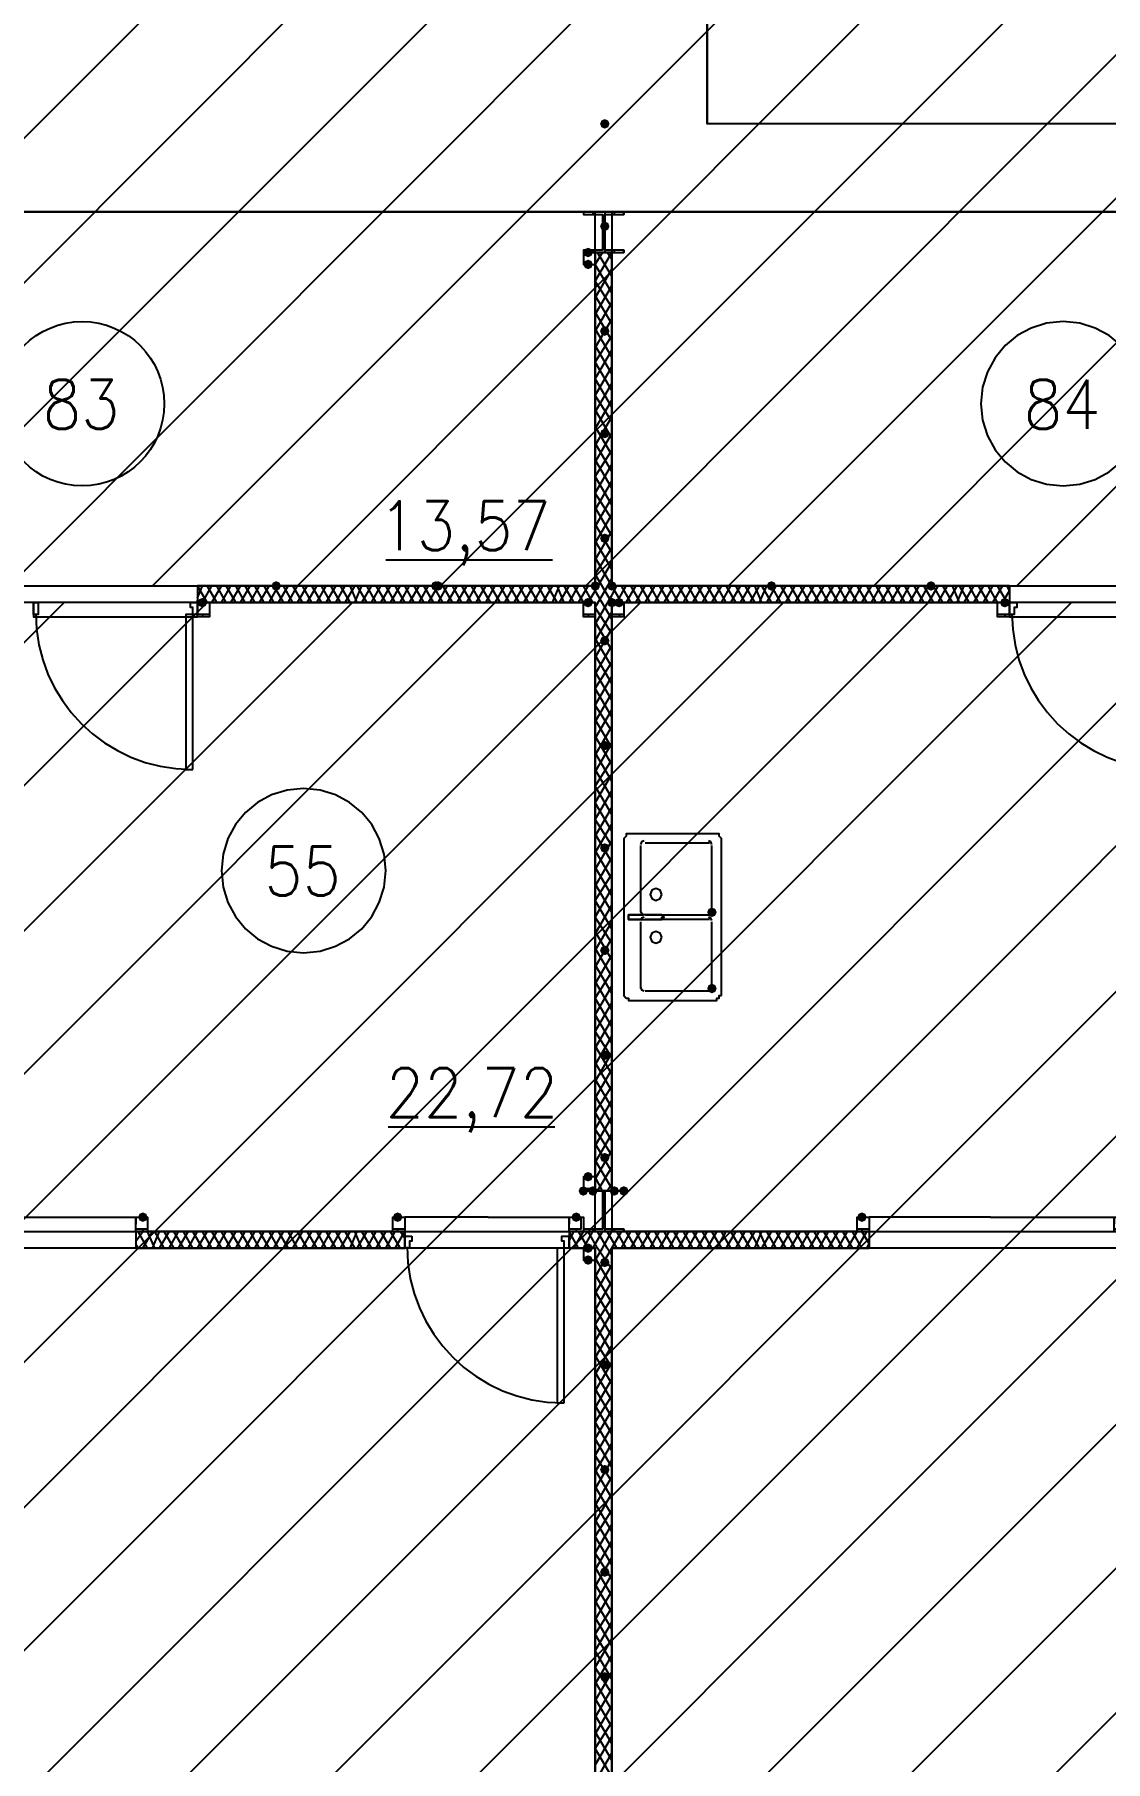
# Model space of a CAD drawing. Header units: millimetres. Extents: x 0 to 420, y 0 to 297.
# Drawn here: x 211.86 to 230.9, y 143.79 to 174.48 of the extents above; entities that cross this region are included whole.
import ezdxf

# ---------------------------------------------------------------- set-up
doc = ezdxf.new("R2010")
doc.units = ezdxf.units.MM
doc.layers.get('0').update_dxf_attribs({"linetype": 'CONTINUOUS'})
doc.styles.get("Standard").update_dxf_attribs({"font": 'STANDARD'})

msp = doc.modelspace()

# ---------------------------------------------------------------- hatches: boundary and pattern name
at = {"true_color": 0x000007}
for points in [[(222.080667, 172.889333), (222.055796, 172.829537), (221.996, 172.804667), (221.936204, 172.829537), (221.911333, 172.889333), (221.936204, 172.949129), (221.996, 172.974), (222.055796, 172.949129)], [(222.080667, 171.069), (222.055796, 171.009204), (221.996, 170.984333), (221.936204, 171.009204), (221.911333, 171.069), (221.936204, 171.128796), (221.996, 171.153667), (222.055796, 171.128796)], [(221.784333, 170.603333), (221.759462, 170.543537), (221.699667, 170.518667), (221.639871, 170.543537), (221.615, 170.603333), (221.639871, 170.663129), (221.699667, 170.688), (221.759462, 170.663129)], [(221.784333, 170.391667), (221.759462, 170.331871), (221.699667, 170.307), (221.639871, 170.331871), (221.615, 170.391667), (221.639871, 170.451462), (221.699667, 170.476333), (221.759462, 170.451463)], [(222.080667, 169.206333), (222.055796, 169.146537), (221.996, 169.121667), (221.936204, 169.146537), (221.911333, 169.206333), (221.936204, 169.266129), (221.996, 169.291), (222.055796, 169.266129)], [(222.080667, 167.386), (222.055796, 167.326204), (221.996, 167.301333), (221.936204, 167.326204), (221.911333, 167.386), (221.936204, 167.445796), (221.996, 167.470667), (222.055796, 167.445796)], [(222.080667, 165.523333), (222.055796, 165.463537), (221.996, 165.438667), (221.936204, 165.463537), (221.911333, 165.523333), (221.936204, 165.583129), (221.996, 165.608), (222.055796, 165.583129)], [(214.926333, 164.380333), (214.901462, 164.320537), (214.841667, 164.295667), (214.781871, 164.320537), (214.757, 164.380333), (214.781871, 164.440129), (214.841667, 164.465), (214.901462, 164.440129)], [(221.784333, 164.380333), (221.759462, 164.320537), (221.699667, 164.295667), (221.639871, 164.320537), (221.615, 164.380333), (221.639871, 164.440129), (221.699667, 164.465), (221.759462, 164.440129)], [(222.207667, 164.380333), (222.182796, 164.320537), (222.123, 164.295667), (222.063204, 164.320537), (222.038333, 164.380333), (222.063204, 164.440129), (222.123, 164.465), (222.182796, 164.440129)], [(222.334667, 164.380333), (222.309796, 164.320537), (222.25, 164.295667), (222.190204, 164.320537), (222.165333, 164.380333), (222.190204, 164.440129), (222.25, 164.465), (222.309796, 164.440129)], [(229.192667, 164.380333), (229.167796, 164.320537), (229.108, 164.295667), (229.048204, 164.320537), (229.023333, 164.380333), (229.048204, 164.440129), (229.108, 164.465), (229.167796, 164.440129)], [(222.080667, 163.703), (222.055796, 163.643204), (221.996, 163.618333), (221.936204, 163.643204), (221.911333, 163.703), (221.936204, 163.762796), (221.996, 163.787667), (222.055796, 163.762796)], [(222.080667, 161.840333), (222.055796, 161.780537), (221.996, 161.755667), (221.936204, 161.780537), (221.911333, 161.840333), (221.936204, 161.900129), (221.996, 161.925), (222.055796, 161.900129)], [(222.080667, 160.02), (222.055796, 159.960204), (221.996, 159.935333), (221.936204, 159.960204), (221.911333, 160.02), (221.936204, 160.079796), (221.996, 160.104667), (222.055796, 160.079796)], [(223.985667, 158.877), (223.960796, 158.817204), (223.901, 158.792333), (223.841204, 158.817204), (223.816333, 158.877), (223.841204, 158.936796), (223.901, 158.961667), (223.960796, 158.936796)], [(222.080667, 158.199667), (222.055796, 158.139871), (221.996, 158.115), (221.936204, 158.139871), (221.911333, 158.199667), (221.936204, 158.259462), (221.996, 158.284333), (222.055796, 158.259463)], [(223.985667, 157.522333), (223.960796, 157.462538), (223.901, 157.437667), (223.841204, 157.462538), (223.816333, 157.522333), (223.841204, 157.582129), (223.901, 157.607), (223.960796, 157.582129)], [(222.080667, 156.337), (222.055796, 156.277204), (221.996, 156.252333), (221.936204, 156.277204), (221.911333, 156.337), (221.936204, 156.396796), (221.996, 156.421667), (222.055796, 156.396796)], [(222.080667, 154.516667), (222.055796, 154.456871), (221.996, 154.432), (221.936204, 154.456871), (221.911333, 154.516667), (221.936204, 154.576462), (221.996, 154.601333), (222.055796, 154.576463)], [(221.784333, 154.178), (221.759462, 154.118204), (221.699667, 154.093333), (221.639871, 154.118204), (221.615, 154.178), (221.639871, 154.237796), (221.699667, 154.262667), (221.759462, 154.237796)], [(221.699667, 153.924), (221.674796, 153.864204), (221.615, 153.839333), (221.555204, 153.864204), (221.530333, 153.924), (221.555204, 153.983796), (221.615, 154.008667), (221.674796, 153.983796)], [(221.869, 153.924), (221.844129, 153.864204), (221.784333, 153.839333), (221.724538, 153.864204), (221.699667, 153.924), (221.724537, 153.983796), (221.784333, 154.008667), (221.844129, 153.983796)], [(222.25, 153.924), (222.225129, 153.864204), (222.165333, 153.839333), (222.105538, 153.864204), (222.080667, 153.924), (222.105537, 153.983796), (222.165333, 154.008667), (222.225129, 153.983796)], [(222.419333, 153.924), (222.394463, 153.864204), (222.334667, 153.839333), (222.274871, 153.864204), (222.25, 153.924), (222.274871, 153.983796), (222.334667, 154.008667), (222.394462, 153.983796)], [(213.868, 153.458333), (213.843129, 153.398537), (213.783333, 153.373667), (213.723537, 153.398537), (213.698667, 153.458333), (213.723537, 153.518129), (213.783333, 153.543), (213.843129, 153.518129)], [(218.397667, 153.458333), (218.372796, 153.398537), (218.313, 153.373667), (218.253204, 153.398537), (218.228333, 153.458333), (218.253204, 153.518129), (218.313, 153.543), (218.372796, 153.518129)], [(221.572667, 153.458333), (221.547796, 153.398537), (221.488, 153.373667), (221.428204, 153.398537), (221.403333, 153.458333), (221.428204, 153.518129), (221.488, 153.543), (221.547796, 153.518129)], [(226.652667, 153.458333), (226.627796, 153.398537), (226.568, 153.373667), (226.508204, 153.398537), (226.483333, 153.458333), (226.508204, 153.518129), (226.568, 153.543), (226.627796, 153.518129)], [(221.784333, 152.908), (221.759462, 152.848204), (221.699667, 152.823333), (221.639871, 152.848204), (221.615, 152.908), (221.639871, 152.967796), (221.699667, 152.992667), (221.759462, 152.967796)], [(221.784333, 152.696333), (221.759462, 152.636537), (221.699667, 152.611667), (221.639871, 152.636537), (221.615, 152.696333), (221.639871, 152.756129), (221.699667, 152.781), (221.759462, 152.756129)], [(222.080667, 152.654), (222.055796, 152.594204), (221.996, 152.569333), (221.936204, 152.594204), (221.911333, 152.654), (221.936204, 152.713796), (221.996, 152.738667), (222.055796, 152.713796)], [(222.080667, 150.833667), (222.055796, 150.773871), (221.996, 150.749), (221.936204, 150.773871), (221.911333, 150.833667), (221.936204, 150.893462), (221.996, 150.918333), (222.055796, 150.893463)], [(222.080667, 148.971), (222.055796, 148.911204), (221.996, 148.886333), (221.936204, 148.911204), (221.911333, 148.971), (221.936204, 149.030796), (221.996, 149.055667), (222.055796, 149.030796)], [(222.080667, 147.150667), (222.055796, 147.090871), (221.996, 147.066), (221.936204, 147.090871), (221.911333, 147.150667), (221.936204, 147.210462), (221.996, 147.235333), (222.055796, 147.210463)], [(222.080667, 145.288), (222.055796, 145.228204), (221.996, 145.203333), (221.936204, 145.228204), (221.911333, 145.288), (221.936204, 145.347796), (221.996, 145.372667), (222.055796, 145.347796)]]:
    msp.add_hatch(color=0, dxfattribs=at).paths.add_polyline_path(points, flags=0)
h = msp.add_hatch(color=0, dxfattribs=at)
h.paths.add_polyline_path([(214.757, 164.676667), (221.826667, 164.676667)], flags=0)
h.paths.add_polyline_path([(221.826667, 164.676667), (214.757, 164.676667)], flags=0)
at = {"true_color": 0x0000fe}
for points in [[(216.238667, 164.676667), (216.213796, 164.616871), (216.154, 164.592), (216.094204, 164.616871), (216.069333, 164.676667), (216.094204, 164.736462), (216.154, 164.761333), (216.213796, 164.736463)], [(219.075, 164.676667), (219.050129, 164.616871), (218.990333, 164.592), (218.930538, 164.616871), (218.905667, 164.676667), (218.930537, 164.736462), (218.990333, 164.761333), (219.050129, 164.736463)], [(219.117333, 164.676667), (219.092462, 164.616871), (219.032667, 164.592), (218.972871, 164.616871), (218.948, 164.676667), (218.972871, 164.736462), (219.032667, 164.761333), (219.092462, 164.736463)], [(221.911333, 164.676667), (221.886462, 164.616871), (221.826667, 164.592), (221.766871, 164.616871), (221.742, 164.676667), (221.766871, 164.736462), (221.826667, 164.761333), (221.886462, 164.736463)], [(221.911333, 164.676667), (221.886462, 164.616871), (221.826667, 164.592), (221.766871, 164.616871), (221.742, 164.676667), (221.766871, 164.736462), (221.826667, 164.761333), (221.886462, 164.736463)], [(222.207667, 164.676667), (222.182796, 164.616871), (222.123, 164.592), (222.063204, 164.616871), (222.038333, 164.676667), (222.063204, 164.736462), (222.123, 164.761333), (222.182796, 164.736463)], [(225.044, 164.676667), (225.019129, 164.616871), (224.959333, 164.592), (224.899538, 164.616871), (224.874667, 164.676667), (224.899537, 164.736462), (224.959333, 164.761333), (225.019129, 164.736463)], [(225.044, 164.676667), (225.019129, 164.616871), (224.959333, 164.592), (224.899538, 164.616871), (224.874667, 164.676667), (224.899537, 164.736462), (224.959333, 164.761333), (225.019129, 164.736463)], [(227.880333, 164.676667), (227.855462, 164.616871), (227.795667, 164.592), (227.735871, 164.616871), (227.711, 164.676667), (227.735871, 164.736462), (227.795667, 164.761333), (227.855462, 164.736463)]]:
    msp.add_hatch(color=0, dxfattribs=at).paths.add_polyline_path(points, flags=0)
at = {"true_color": 0x000007}
h = msp.add_hatch(color=0, dxfattribs=at)
h.paths.add_polyline_path([(222.123, 164.676667), (229.192667, 164.676667)], flags=0)
h.paths.add_polyline_path([(229.192667, 164.676667), (222.123, 164.676667)], flags=0)

# ---------------------------------------------------------------- linework, layer by layer
at = {"color": 0, "true_color": 0x000020}
for points in [[(216.535001, 164.676666), (256.074334, 204.258333)], [(219.075001, 164.676666), (256.074334, 201.675999)], [(221.657334, 164.676666), (256.074334, 199.135999)], [(224.197334, 164.676666), (256.074334, 196.553666)], [(226.779667, 164.676666), (256.074334, 194.013666)], [(229.319667, 164.676666), (256.074334, 191.431333)], [(203.708001, 164.676666), (227.880334, 188.848999)], [(206.290334, 164.676666), (230.420334, 188.848999)], [(208.830334, 164.676666), (233.002667, 188.848999)], [(211.412668, 164.676666), (235.542667, 188.848999)], [(213.952667, 164.676666), (238.125001, 188.848999)]]:
    msp.add_lwpolyline(points, dxfattribs=at)
at = {"color": 0, "true_color": 0x000008}
msp.add_lwpolyline([(239.733667, 171.323), (239.733667, 182.202667), (118.279333, 182.202667), (118.279333, 171.323)], close=True, dxfattribs=at)
at = {"color": 0, "true_color": 0x000007}
for points in [[(223.816333, 180.297667), (223.816333, 172.889333)], [(221.615, 171.323), (221.615, 171.280667)], [(221.784333, 171.323), (221.784333, 171.280667)], [(221.996, 171.323), (221.996, 170.603333)], [(222.165333, 171.323), (222.165333, 171.280667)], [(222.334667, 171.323), (222.334667, 171.280667)], [(221.615, 170.645667), (221.615, 170.603333)], [(221.784333, 170.645667), (221.784333, 170.603333)], [(222.165333, 170.645667), (222.165333, 170.603333)], [(222.334667, 170.645667), (222.334667, 170.603333)], [(221.826667, 170.391667), (221.953667, 170.603333)], [(221.826667, 170.095333), (222.123, 170.603333)], [(221.826667, 170.603333), (221.826667, 164.676667)], [(222.123, 164.676667), (222.123, 170.603333), (221.826667, 170.603333)], [(222.123, 169.883667), (221.826667, 170.391667)], [(222.123, 170.18), (221.869, 170.603333)], [(222.123, 170.476333), (222.038333, 170.603333)], [(221.826667, 169.799), (222.123, 170.307)], [(222.123, 169.629667), (221.826667, 170.095333)], [(221.826667, 169.502667), (222.123, 170.010667)], [(222.123, 169.333333), (221.826667, 169.841333)], [(221.826667, 169.206333), (222.123, 169.714333)], [(222.123, 169.037), (221.826667, 169.545)], [(221.826667, 168.91), (222.123, 169.418)], [(222.123, 168.740667), (221.826667, 169.248667)], [(221.826667, 168.656), (222.123, 169.121667)], [(231.605667, 167.915167), (231.575995, 168.20951), (231.490894, 168.483662), (231.356238, 168.731749), (231.177899, 168.947899), (230.961749, 169.126238), (230.713662, 169.260894), (230.43951, 169.345995), (230.145167, 169.375667), (229.850823, 169.345995), (229.576671, 169.260894), (229.328584, 169.126238), (229.112434, 168.947899), (228.934095, 168.731749), (228.799439, 168.483662), (228.714339, 168.20951), (228.684667, 167.915167)], [(222.123, 168.444333), (221.826667, 168.952333)], [(221.826667, 168.359667), (222.123, 168.867667)], [(222.123, 168.148), (221.826667, 168.656)], [(221.826667, 168.063333), (222.123, 168.571333)], [(222.123, 167.851667), (221.826667, 168.359667)], [(221.826667, 167.767), (222.123, 168.275)], [(222.123, 167.597667), (221.826667, 168.063333)], [(221.826667, 167.470667), (222.123, 167.978667)], [(228.684667, 167.915167), (228.714339, 167.620823), (228.799439, 167.346671), (228.934095, 167.098584), (229.112434, 166.882434), (229.328584, 166.704095), (229.576671, 166.569439), (229.850823, 166.484339), (230.145167, 166.454667), (230.43951, 166.484339), (230.713662, 166.569439), (230.961749, 166.704095), (231.177899, 166.882434), (231.356238, 167.098584), (231.490894, 167.346671), (231.575995, 167.620823), (231.605667, 167.915167)], [(222.123, 167.301333), (221.826667, 167.809333)], [(221.826667, 167.174333), (222.123, 167.682333)], [(222.123, 167.005), (221.826667, 167.513)], [(221.826667, 166.878), (222.123, 167.386)], [(222.123, 166.708667), (221.826667, 167.216667)], [(221.826667, 166.624), (222.123, 167.089667)], [(222.123, 166.412333), (221.826667, 166.920333)], [(221.826667, 166.327667), (222.123, 166.835667)], [(222.123, 166.116), (221.826667, 166.624)], [(221.826667, 166.031333), (222.123, 166.539333)], [(222.123, 165.862), (221.826667, 166.327667)], [(221.826667, 165.735), (222.123, 166.243)], [(222.123, 165.565667), (221.826667, 166.073667)], [(221.826667, 165.438667), (222.123, 165.946667)], [(222.123, 165.269333), (221.826667, 165.777333)], [(221.826667, 165.142333), (222.123, 165.650333)], [(222.123, 164.973), (221.826667, 165.481)], [(218.101333, 165.142333), (221.064667, 165.142333)], [(221.826667, 164.888333), (222.123, 165.354)], [(222.123, 164.676667), (221.826667, 165.184667)], [(221.826667, 164.592), (222.123, 165.1)], [(222.123, 164.380333), (221.826667, 164.888333)], [(214.757, 164.465), (214.841667, 164.676667)], [(214.926333, 164.380333), (214.757, 164.676667)], [(214.757, 164.676667), (221.826667, 164.676667), (214.757, 164.676667), (221.826667, 164.676667)], [(214.757, 164.676667), (214.757, 164.380333)], [(214.757, 164.676667), (214.757, 164.380333)], [(221.826667, 164.676667), (214.757, 164.676667)], [(214.841667, 164.380333), (215.011, 164.676667)], [(215.095667, 164.380333), (214.926333, 164.676667)], [(215.011, 164.380333), (215.180333, 164.676667)], [(215.265, 164.380333), (215.095667, 164.676667)], [(215.180333, 164.380333), (215.349667, 164.676667)], [(215.434333, 164.380333), (215.265, 164.676667)], [(215.349667, 164.380333), (215.519, 164.676667)], [(215.603667, 164.380333), (215.434333, 164.676667)], [(215.519, 164.380333), (215.688333, 164.676667)], [(215.773, 164.380333), (215.603667, 164.676667)], [(215.688333, 164.380333), (215.857667, 164.676667)], [(215.942333, 164.380333), (215.773, 164.676667)], [(215.857667, 164.380333), (216.027, 164.676667)], [(216.111667, 164.380333), (215.942333, 164.676667)], [(216.027, 164.380333), (216.196333, 164.676667)], [(216.281, 164.380333), (216.111667, 164.676667)], [(216.196333, 164.380333), (216.365667, 164.676667)], [(216.450333, 164.380333), (216.281, 164.676667)], [(216.365667, 164.380333), (216.535, 164.676667)], [(216.619667, 164.380333), (216.450333, 164.676667)], [(216.535, 164.380333), (216.704333, 164.676667)], [(216.789, 164.380333), (216.619667, 164.676667)], [(216.704333, 164.380333), (216.873667, 164.676667)], [(216.958333, 164.380333), (216.789, 164.676667)], [(216.873667, 164.380333), (217.043, 164.676667)], [(217.127667, 164.380333), (216.958333, 164.676667)], [(217.043, 164.380333), (217.212333, 164.676667)], [(217.297, 164.380333), (217.127667, 164.676667)], [(217.212333, 164.380333), (217.381667, 164.676667)], [(217.466333, 164.380333), (217.297, 164.676667)], [(217.381667, 164.380333), (217.551, 164.676667)], [(217.593333, 164.380333), (217.466333, 164.676667)], [(217.551, 164.380333), (217.678, 164.676667)], [(217.762667, 164.380333), (217.593333, 164.676667)], [(217.678, 164.380333), (217.847333, 164.676667)], [(217.932, 164.380333), (217.762667, 164.676667)], [(217.847333, 164.380333), (218.016667, 164.676667)], [(218.101333, 164.380333), (217.932, 164.676667)], [(218.016667, 164.380333), (218.186, 164.676667)], [(218.270667, 164.380333), (218.101333, 164.676667)], [(218.186, 164.380333), (218.355333, 164.676667)], [(218.44, 164.380333), (218.270667, 164.676667)], [(218.355333, 164.380333), (218.524667, 164.676667)], [(218.609333, 164.380333), (218.44, 164.676667)], [(218.524667, 164.380333), (218.694, 164.676667)], [(218.778667, 164.380333), (218.609333, 164.676667)], [(218.694, 164.380333), (218.863333, 164.676667)], [(218.948, 164.380333), (218.778667, 164.676667)], [(218.863333, 164.380333), (219.032667, 164.676667)], [(219.117333, 164.380333), (218.948, 164.676667)], [(219.032667, 164.380333), (219.202, 164.676667)], [(219.286667, 164.380333), (219.117333, 164.676667)], [(219.202, 164.380333), (219.371333, 164.676667)], [(219.456, 164.380333), (219.286667, 164.676667)], [(219.371333, 164.380333), (219.540667, 164.676667)], [(219.625333, 164.380333), (219.456, 164.676667)], [(219.540667, 164.380333), (219.71, 164.676667)], [(219.794667, 164.380333), (219.625333, 164.676667)], [(219.71, 164.380333), (219.879333, 164.676667)], [(219.964, 164.380333), (219.794667, 164.676667)], [(219.879333, 164.380333), (220.048667, 164.676667)], [(220.133333, 164.380333), (219.964, 164.676667)], [(220.048667, 164.380333), (220.218, 164.676667)], [(220.302667, 164.380333), (220.133333, 164.676667)], [(220.218, 164.380333), (220.387333, 164.676667)], [(220.472, 164.380333), (220.302667, 164.676667)], [(220.387333, 164.380333), (220.556667, 164.676667)], [(220.641333, 164.380333), (220.472, 164.676667)], [(220.556667, 164.380333), (220.726, 164.676667)], [(220.810667, 164.380333), (220.641333, 164.676667)], [(220.726, 164.380333), (220.895333, 164.676667)], [(220.98, 164.380333), (220.810667, 164.676667)], [(220.895333, 164.380333), (221.064667, 164.676667)], [(221.149333, 164.380333), (220.98, 164.676667)], [(221.064667, 164.380333), (221.191667, 164.676667)], [(221.276333, 164.380333), (221.149333, 164.676667)], [(221.191667, 164.380333), (221.361, 164.676667)], [(221.445667, 164.380333), (221.276333, 164.676667)], [(221.361, 164.380333), (221.530333, 164.676667)], [(221.615, 164.380333), (221.445667, 164.676667)], [(221.530333, 164.380333), (221.699667, 164.676667)], [(221.784333, 164.380333), (221.615, 164.676667)], [(221.699667, 164.380333), (221.826667, 164.592)], [(221.826667, 164.592), (221.784333, 164.676667)], [(221.826667, 164.295667), (222.123, 164.803667)], [(222.123, 164.084), (221.826667, 164.592)], [(221.826667, 163.999333), (222.123, 164.507333)], [(222.123, 164.507333), (222.207667, 164.676667)], [(222.292333, 164.380333), (222.123, 164.676667)], [(229.192667, 164.676667), (222.123, 164.676667), (229.192667, 164.676667), (222.123, 164.676667)], [(229.192667, 164.676667), (222.123, 164.676667)], [(222.207667, 164.380333), (222.377, 164.676667)], [(222.461667, 164.380333), (222.292333, 164.676667)], [(222.377, 164.380333), (222.546333, 164.676667)], [(222.631, 164.380333), (222.461667, 164.676667)], [(222.546333, 164.380333), (222.715667, 164.676667)], [(222.800333, 164.380333), (222.631, 164.676667)], [(222.715667, 164.380333), (222.885, 164.676667)], [(222.969667, 164.380333), (222.800333, 164.676667)], [(222.885, 164.380333), (223.054333, 164.676667)], [(223.139, 164.380333), (222.969667, 164.676667)], [(223.054333, 164.380333), (223.223667, 164.676667)], [(223.308333, 164.380333), (223.139, 164.676667)], [(223.223667, 164.380333), (223.393, 164.676667)], [(223.477667, 164.380333), (223.308333, 164.676667)], [(223.393, 164.380333), (223.562333, 164.676667)], [(223.647, 164.380333), (223.477667, 164.676667)], [(223.562333, 164.380333), (223.731667, 164.676667)], [(223.816333, 164.380333), (223.647, 164.676667)], [(223.731667, 164.380333), (223.901, 164.676667)], [(223.985667, 164.380333), (223.816333, 164.676667)], [(223.901, 164.380333), (224.070333, 164.676667)], [(224.155, 164.380333), (223.985667, 164.676667)], [(224.070333, 164.380333), (224.239667, 164.676667)], [(224.324333, 164.380333), (224.155, 164.676667)], [(224.239667, 164.380333), (224.409, 164.676667)], [(224.493667, 164.380333), (224.324333, 164.676667)], [(224.409, 164.380333), (224.578333, 164.676667)], [(224.663, 164.380333), (224.493667, 164.676667)], [(224.578333, 164.380333), (224.747667, 164.676667)], [(224.79, 164.380333), (224.663, 164.676667)], [(224.747667, 164.380333), (224.874667, 164.676667)], [(224.959333, 164.380333), (224.79, 164.676667)], [(224.874667, 164.380333), (225.044, 164.676667)], [(225.128667, 164.380333), (224.959333, 164.676667)], [(225.044, 164.380333), (225.213333, 164.676667)], [(225.298, 164.380333), (225.128667, 164.676667)], [(225.213333, 164.380333), (225.382667, 164.676667)], [(225.467333, 164.380333), (225.298, 164.676667)], [(225.382667, 164.380333), (225.552, 164.676667)], [(225.636667, 164.380333), (225.467333, 164.676667)], [(225.552, 164.380333), (225.721333, 164.676667)], [(225.806, 164.380333), (225.636667, 164.676667)], [(225.721333, 164.380333), (225.890667, 164.676667)], [(225.975333, 164.380333), (225.806, 164.676667)], [(225.890667, 164.380333), (226.06, 164.676667)], [(226.144667, 164.380333), (225.975333, 164.676667)], [(226.06, 164.380333), (226.229333, 164.676667)], [(226.314, 164.380333), (226.144667, 164.676667)], [(226.229333, 164.380333), (226.398667, 164.676667)], [(226.483333, 164.380333), (226.314, 164.676667)], [(226.398667, 164.380333), (226.568, 164.676667)], [(226.652667, 164.380333), (226.483333, 164.676667)], [(226.568, 164.380333), (226.737333, 164.676667)], [(226.822, 164.380333), (226.652667, 164.676667)], [(226.737333, 164.380333), (226.906667, 164.676667)], [(226.991333, 164.380333), (226.822, 164.676667)], [(226.906667, 164.380333), (227.076, 164.676667)], [(227.160667, 164.380333), (226.991333, 164.676667)], [(227.076, 164.380333), (227.245333, 164.676667)], [(227.33, 164.380333), (227.160667, 164.676667)], [(227.245333, 164.380333), (227.414667, 164.676667)], [(227.499333, 164.380333), (227.33, 164.676667)], [(227.414667, 164.380333), (227.584, 164.676667)], [(227.668667, 164.380333), (227.499333, 164.676667)], [(227.584, 164.380333), (227.753333, 164.676667)], [(227.838, 164.380333), (227.668667, 164.676667)], [(227.753333, 164.380333), (227.922667, 164.676667)], [(228.007333, 164.380333), (227.838, 164.676667)], [(227.922667, 164.380333), (228.092, 164.676667)], [(228.176667, 164.380333), (228.007333, 164.676667)], [(228.092, 164.380333), (228.261333, 164.676667)], [(228.303667, 164.380333), (228.176667, 164.676667)], [(228.261333, 164.380333), (228.388333, 164.676667)], [(228.473, 164.380333), (228.303667, 164.676667)], [(228.388333, 164.380333), (228.557667, 164.676667)], [(228.642333, 164.380333), (228.473, 164.676667)], [(228.557667, 164.380333), (228.727, 164.676667)], [(228.811667, 164.380333), (228.642333, 164.676667)], [(228.727, 164.380333), (228.896333, 164.676667)], [(228.981, 164.380333), (228.811667, 164.676667)], [(228.896333, 164.380333), (229.065667, 164.676667)], [(229.150333, 164.380333), (228.981, 164.676667)], [(229.065667, 164.380333), (229.192667, 164.592)], [(229.192667, 164.592), (229.150333, 164.676667)], [(229.192667, 164.676667), (229.192667, 164.380333)], [(229.192667, 164.676667), (229.192667, 164.380333)], [(213.275333, 164.380333), (211.836, 164.380333), (211.836, 164.253333)], [(211.836, 164.253333), (211.836, 164.126333), (213.275333, 164.126333)], [(214.757, 164.253333), (214.757, 164.380333), (213.275333, 164.380333)], [(213.275333, 164.126333), (214.757, 164.126333), (214.757, 164.253333)], [(214.757, 164.380333), (214.757, 164.422667)], [(214.757, 164.380333), (221.826667, 164.380333)], [(221.826667, 164.380333), (221.826667, 153.924), (222.123, 153.924), (222.123, 164.380333)], [(222.123, 163.83), (221.826667, 164.295667)], [(221.826667, 163.703), (222.123, 164.211)], [(222.123, 164.380333), (229.192667, 164.380333)], [(230.674333, 164.380333), (229.192667, 164.380333), (229.192667, 164.253333)], [(229.192667, 164.253333), (229.192667, 164.126333), (230.674333, 164.126333)], [(232.156, 164.253333), (232.156, 164.380333), (230.674333, 164.380333)], [(230.674333, 164.126333), (232.156, 164.126333), (232.156, 164.253333)], [(211.878333, 164.189833), (211.892649, 163.906325), (211.934667, 163.631006), (212.002993, 163.365272), (212.096234, 163.110515), (212.212996, 162.86813), (212.351886, 162.639509), (212.511509, 162.426048), (212.690472, 162.229139), (212.887381, 162.050176), (213.100843, 161.890552), (213.329463, 161.751663), (213.571849, 161.634901), (213.826605, 161.54166), (214.09234, 161.473334), (214.367658, 161.431316), (214.651167, 161.417)], [(214.841667, 164.168667), (214.841667, 164.126333)], [(221.699667, 164.168667), (221.699667, 164.126333)], [(222.123, 163.533667), (221.826667, 164.041667)], [(221.826667, 163.406667), (222.123, 163.914667)], [(222.25, 164.168667), (222.25, 164.126333)], [(229.108, 164.168667), (229.108, 164.126333)], [(229.235, 164.189833), (229.249316, 163.906325), (229.291334, 163.631006), (229.35966, 163.365272), (229.452901, 163.110515), (229.569663, 162.86813), (229.708552, 162.639509), (229.868176, 162.426048), (230.047139, 162.229139), (230.244048, 162.050176), (230.457509, 161.890552), (230.68613, 161.751663), (230.928515, 161.634901), (231.183272, 161.54166), (231.449006, 161.473334), (231.724325, 161.431316), (232.007833, 161.417)], [(222.123, 163.237333), (221.826667, 163.745333)], [(221.826667, 163.110333), (222.123, 163.618333)], [(222.123, 162.941), (221.826667, 163.449)], [(221.826667, 162.856333), (222.123, 163.322)], [(222.123, 162.644667), (221.826667, 163.152667)], [(221.826667, 162.56), (222.123, 163.068)], [(222.123, 162.348333), (221.826667, 162.856333)], [(221.826667, 162.263667), (222.123, 162.771667)], [(222.123, 162.094333), (221.826667, 162.56)], [(221.826667, 161.967333), (222.123, 162.475333)], [(222.123, 161.798), (221.826667, 162.306)], [(221.826667, 161.671), (222.123, 162.179)], [(222.123, 161.501667), (221.826667, 162.009667)], [(221.826667, 161.374667), (222.123, 161.882667)], [(222.123, 161.205333), (221.826667, 161.713333)], [(221.826667, 161.120667), (222.123, 161.586333)], [(222.123, 160.909), (221.826667, 161.417)], [(221.826667, 160.824333), (222.123, 161.332333)], [(218.101333, 159.617833), (218.071661, 159.912177), (217.986561, 160.186329), (217.851905, 160.434416), (217.673566, 160.650566), (217.457416, 160.828905), (217.209329, 160.963561), (216.935177, 161.048661), (216.640833, 161.078333), (216.34649, 161.048661), (216.072338, 160.963561), (215.824251, 160.828905), (215.608101, 160.650566), (215.429762, 160.434416), (215.295106, 160.186329), (215.210005, 159.912177), (215.180333, 159.617833)], [(222.123, 160.612667), (221.826667, 161.120667)], [(221.826667, 160.528), (222.123, 161.036)], [(222.123, 160.316333), (221.826667, 160.824333)], [(221.826667, 160.231667), (222.123, 160.739667)], [(222.123, 160.062333), (221.826667, 160.528)], [(221.826667, 159.935333), (222.123, 160.443333)], [(222.123, 159.766), (221.826667, 160.274)], [(221.826667, 159.639), (222.123, 160.147)], [(222.123, 159.469667), (221.826667, 159.977667)], [(222.6945, 160.147), (222.649606, 160.128394), (222.631, 160.0835)], [(222.631, 160.062333), (222.631, 158.877)], [(223.858667, 160.104667), (222.715667, 160.104667)], [(223.901, 160.0835), (223.882394, 160.128394), (223.8375, 160.147)], [(223.901, 158.877), (223.901, 160.062333)], [(215.180333, 159.617833), (215.210005, 159.32349), (215.295106, 159.049338), (215.429762, 158.801251), (215.608101, 158.585101), (215.824251, 158.406762), (216.072338, 158.272106), (216.34649, 158.187005), (216.640833, 158.157333), (216.935177, 158.187005), (217.209329, 158.272106), (217.457416, 158.406762), (217.673566, 158.585101), (217.851905, 158.801251), (217.986561, 159.049338), (218.071661, 159.32349), (218.101333, 159.617833)], [(221.826667, 159.342667), (222.123, 159.850667)], [(222.123, 159.173333), (221.826667, 159.681333)], [(221.826667, 159.088667), (222.123, 159.554333)], [(222.123, 158.877), (221.826667, 159.385)], [(221.826667, 158.792333), (222.123, 159.300333)], [(222.123, 158.580667), (221.826667, 159.088667)], [(221.826667, 158.496), (222.123, 159.004)], [(222.123, 158.326667), (221.826667, 158.792333)], [(221.826667, 158.199667), (222.123, 158.707667)], [(222.631, 158.898167), (222.649606, 158.853272), (222.6945, 158.834667)], [(222.6945, 158.792333), (222.649606, 158.773728), (222.631, 158.728833)], [(222.631, 158.707667), (222.631, 157.522333)], [(222.715667, 158.834667), (223.858667, 158.834667)], [(223.858667, 158.75), (222.715667, 158.75)], [(223.8375, 158.834667), (223.882394, 158.853272), (223.901, 158.898167)], [(223.901, 158.728833), (223.882394, 158.773728), (223.8375, 158.792333)], [(223.901, 157.522333), (223.901, 158.707667)], [(222.123, 158.030333), (221.826667, 158.538333)], [(221.826667, 157.903333), (222.123, 158.411333)], [(222.123, 157.734), (221.826667, 158.242)], [(221.826667, 157.607), (222.123, 158.115)], [(222.123, 157.437667), (221.826667, 157.945667)], [(221.826667, 157.353), (222.123, 157.818667)], [(222.123, 157.141333), (221.826667, 157.649333)], [(221.826667, 157.056667), (222.123, 157.564667)], [(222.631, 157.5435), (222.649606, 157.498606), (222.6945, 157.48)], [(222.715667, 157.48), (223.858667, 157.48)], [(223.8375, 157.48), (223.882394, 157.498606), (223.901, 157.5435)], [(222.123, 156.845), (221.826667, 157.353)], [(221.826667, 156.760333), (222.123, 157.268333)], [(222.123, 156.548667), (221.826667, 157.056667)], [(221.826667, 156.464), (222.123, 156.972)], [(222.123, 156.294667), (221.826667, 156.760333)], [(221.826667, 156.167667), (222.123, 156.675667)], [(222.123, 155.998333), (221.826667, 156.506333)], [(221.826667, 155.871333), (222.123, 156.379333)], [(222.123, 155.702), (221.826667, 156.21)], [(221.826667, 155.575), (222.123, 156.083)], [(222.123, 155.405667), (221.826667, 155.913667)], [(221.826667, 155.321), (222.123, 155.786667)], [(222.123, 155.109333), (221.826667, 155.617333)], [(221.826667, 155.024667), (222.123, 155.532667)], [(222.123, 154.813), (221.826667, 155.321)], [(218.143667, 155.067), (221.107, 155.067)], [(221.826667, 154.728333), (222.123, 155.236333)], [(222.123, 154.559), (221.826667, 155.024667)], [(221.826667, 154.432), (222.123, 154.94)], [(222.123, 154.262667), (221.826667, 154.770667)], [(221.826667, 154.135667), (222.123, 154.643667)], [(222.123, 153.966333), (221.826667, 154.474333)], [(221.953667, 153.924), (221.826667, 154.178)], [(221.869, 153.924), (222.123, 154.347333)], [(221.699667, 153.966333), (221.699667, 153.924)], [(221.996, 153.924), (221.996, 153.204333)], [(222.038333, 153.924), (222.123, 154.051)], [(211.497333, 153.458333), (213.656333, 153.458333), (213.868, 153.458333), (213.868, 153.246667), (213.656333, 153.246667), (213.656333, 153.458333), (213.868, 153.458333), (213.868, 153.204333), (213.656333, 153.204333), (213.656333, 153.458333), (213.656333, 153.331333)], [(219.921667, 153.458333), (218.44, 153.458333), (218.44, 153.331333)], [(219.921667, 153.458333), (221.361, 153.458333), (221.572667, 153.458333), (221.572667, 153.246667), (221.361, 153.246667), (221.361, 153.458333), (221.615, 153.458333), (221.615, 153.204333), (221.361, 153.204333), (221.361, 153.458333), (221.361, 153.331333)], [(228.854, 153.458333), (226.695, 153.458333), (226.695, 153.331333)], [(228.854, 153.458333), (231.055333, 153.458333), (231.267, 153.458333), (231.267, 153.246667), (231.055333, 153.246667), (231.055333, 153.458333), (231.267, 153.458333), (231.267, 153.204333), (231.055333, 153.204333), (231.055333, 153.458333), (231.055333, 153.331333)], [(211.497333, 153.204333), (213.656333, 153.204333), (213.656333, 153.331333)], [(213.656333, 153.035), (213.783333, 153.204333)], [(213.656333, 153.204333), (213.656333, 152.908)], [(213.656333, 153.204333), (213.656333, 152.908)], [(218.44, 153.204333), (213.656333, 153.204333)], [(213.868, 152.908), (213.698667, 153.204333)], [(213.783333, 153.246667), (213.783333, 153.204333)], [(213.783333, 152.908), (213.952667, 153.204333)], [(213.995, 152.908), (213.868, 153.204333)], [(213.952667, 152.908), (214.079667, 153.204333)], [(214.164333, 152.908), (213.995, 153.204333)], [(214.079667, 152.908), (214.249, 153.204333)], [(214.333667, 152.908), (214.164333, 153.204333)], [(214.249, 152.908), (214.418333, 153.204333)], [(214.503, 152.908), (214.333667, 153.204333)], [(214.418333, 152.908), (214.587667, 153.204333)], [(214.672333, 152.908), (214.503, 153.204333)], [(214.587667, 152.908), (214.757, 153.204333)], [(214.841667, 152.908), (214.672333, 153.204333)], [(214.757, 152.908), (214.926333, 153.204333)], [(215.011, 152.908), (214.841667, 153.204333)], [(214.926333, 152.908), (215.095667, 153.204333)], [(215.180333, 152.908), (215.011, 153.204333)], [(215.095667, 152.908), (215.265, 153.204333)], [(215.349667, 152.908), (215.180333, 153.204333)], [(215.265, 152.908), (215.434333, 153.204333)], [(215.519, 152.908), (215.349667, 153.204333)], [(215.434333, 152.908), (215.603667, 153.204333)], [(215.688333, 152.908), (215.519, 153.204333)], [(215.603667, 152.908), (215.773, 153.204333)], [(215.857667, 152.908), (215.688333, 153.204333)], [(215.773, 152.908), (215.942333, 153.204333)], [(216.027, 152.908), (215.857667, 153.204333)], [(215.942333, 152.908), (216.111667, 153.204333)], [(216.196333, 152.908), (216.027, 153.204333)], [(216.111667, 152.908), (216.281, 153.204333)], [(216.365667, 152.908), (216.196333, 153.204333)], [(216.281, 152.908), (216.450333, 153.204333)], [(216.535, 152.908), (216.365667, 153.204333)], [(216.450333, 152.908), (216.619667, 153.204333)], [(216.704333, 152.908), (216.535, 153.204333)], [(216.619667, 152.908), (216.789, 153.204333)], [(216.873667, 152.908), (216.704333, 153.204333)], [(216.789, 152.908), (216.958333, 153.204333)], [(217.043, 152.908), (216.873667, 153.204333)], [(216.958333, 152.908), (217.127667, 153.204333)], [(217.212333, 152.908), (217.043, 153.204333)], [(217.127667, 152.908), (217.297, 153.204333)], [(217.381667, 152.908), (217.212333, 153.204333)], [(217.297, 152.908), (217.466333, 153.204333)], [(217.551, 152.908), (217.381667, 153.204333)], [(217.466333, 152.908), (217.593333, 153.204333)], [(217.678, 152.908), (217.551, 153.204333)], [(217.593333, 152.908), (217.762667, 153.204333)], [(217.847333, 152.908), (217.678, 153.204333)], [(217.762667, 152.908), (217.932, 153.204333)], [(218.016667, 152.908), (217.847333, 153.204333)], [(217.932, 152.908), (218.101333, 153.204333)], [(218.186, 152.908), (218.016667, 153.204333)], [(218.101333, 152.908), (218.270667, 153.204333)], [(218.355333, 152.908), (218.186, 153.204333)], [(218.270667, 152.908), (218.44, 153.204333)], [(218.313, 153.246667), (218.313, 153.204333)], [(218.44, 153.077333), (218.355333, 153.204333)], [(218.44, 153.331333), (218.44, 153.204333), (219.921667, 153.204333)], [(218.44, 153.204333), (218.44, 153.119667), (218.44, 152.908)], [(218.44, 153.204333), (218.44, 153.119667)], [(219.921667, 153.204333), (221.361, 153.204333), (221.361, 153.331333)], [(221.361, 153.035), (221.445667, 153.204333)], [(221.530333, 152.908), (221.361, 153.204333)], [(221.361, 153.204333), (221.361, 153.119667), (221.361, 152.908)], [(221.361, 153.204333), (221.361, 153.119667)], [(226.695, 153.204333), (221.361, 153.204333)], [(221.445667, 152.908), (221.615, 153.204333)], [(221.488, 153.246667), (221.488, 153.204333)], [(221.699667, 152.908), (221.530333, 153.204333)], [(221.615, 153.246667), (221.615, 153.204333)], [(221.615, 152.908), (221.784333, 153.204333)], [(221.869, 152.908), (221.699667, 153.204333)], [(221.784333, 153.246667), (221.784333, 153.204333)], [(221.784333, 152.908), (221.953667, 153.204333)], [(222.038333, 152.908), (221.869, 153.204333)], [(221.953667, 152.908), (222.123, 153.204333)], [(222.207667, 152.908), (222.038333, 153.204333)], [(222.123, 152.908), (222.292333, 153.204333)], [(222.165333, 153.246667), (222.165333, 153.204333)], [(222.377, 152.908), (222.207667, 153.204333)], [(222.292333, 152.908), (222.461667, 153.204333)], [(222.334667, 153.246667), (222.334667, 153.204333)], [(222.546333, 152.908), (222.377, 153.204333)], [(222.461667, 152.908), (222.631, 153.204333)], [(222.715667, 152.908), (222.546333, 153.204333)], [(222.631, 152.908), (222.800333, 153.204333)], [(222.885, 152.908), (222.715667, 153.204333)], [(222.800333, 152.908), (222.969667, 153.204333)], [(223.054333, 152.908), (222.885, 153.204333)], [(222.969667, 152.908), (223.139, 153.204333)], [(223.223667, 152.908), (223.054333, 153.204333)], [(223.139, 152.908), (223.308333, 153.204333)], [(223.393, 152.908), (223.223667, 153.204333)], [(223.308333, 152.908), (223.477667, 153.204333)], [(223.562333, 152.908), (223.393, 153.204333)], [(223.477667, 152.908), (223.647, 153.204333)], [(223.731667, 152.908), (223.562333, 153.204333)], [(223.647, 152.908), (223.816333, 153.204333)], [(223.901, 152.908), (223.731667, 153.204333)], [(223.816333, 152.908), (223.985667, 153.204333)], [(224.070333, 152.908), (223.901, 153.204333)], [(223.985667, 152.908), (224.155, 153.204333)], [(224.239667, 152.908), (224.070333, 153.204333)], [(224.155, 152.908), (224.324333, 153.204333)], [(224.409, 152.908), (224.239667, 153.204333)], [(224.324333, 152.908), (224.493667, 153.204333)], [(224.578333, 152.908), (224.409, 153.204333)], [(224.493667, 152.908), (224.663, 153.204333)], [(224.747667, 152.908), (224.578333, 153.204333)], [(224.663, 152.908), (224.79, 153.204333)], [(224.874667, 152.908), (224.747667, 153.204333)], [(224.79, 152.908), (224.959333, 153.204333)], [(225.044, 152.908), (224.874667, 153.204333)], [(224.959333, 152.908), (225.128667, 153.204333)], [(225.213333, 152.908), (225.044, 153.204333)], [(225.128667, 152.908), (225.298, 153.204333)], [(225.382667, 152.908), (225.213333, 153.204333)], [(225.298, 152.908), (225.467333, 153.204333)], [(225.552, 152.908), (225.382667, 153.204333)], [(225.467333, 152.908), (225.636667, 153.204333)], [(225.721333, 152.908), (225.552, 153.204333)], [(225.636667, 152.908), (225.806, 153.204333)], [(225.890667, 152.908), (225.721333, 153.204333)], [(225.806, 152.908), (225.975333, 153.204333)], [(226.06, 152.908), (225.890667, 153.204333)], [(225.975333, 152.908), (226.144667, 153.204333)], [(226.229333, 152.908), (226.06, 153.204333)], [(226.144667, 152.908), (226.314, 153.204333)], [(226.398667, 152.908), (226.229333, 153.204333)], [(226.314, 152.908), (226.483333, 153.204333)], [(226.568, 152.908), (226.398667, 153.204333)], [(226.483333, 152.908), (226.652667, 153.204333)], [(226.568, 153.246667), (226.568, 153.204333)], [(226.695, 152.992667), (226.568, 153.204333)], [(226.695, 153.331333), (226.695, 153.204333), (228.854, 153.204333)], [(226.695, 153.204333), (226.695, 152.908)], [(226.695, 153.204333), (226.695, 152.908)], [(228.854, 153.204333), (231.055333, 153.204333), (231.055333, 153.331333)], [(213.698667, 152.908), (213.656333, 152.992667)], [(213.656333, 152.908), (218.44, 152.908)], [(218.482333, 152.929167), (218.496649, 152.645658), (218.538667, 152.37034), (218.606993, 152.104605), (218.700234, 151.849849), (218.816996, 151.607463), (218.955886, 151.378843), (219.115509, 151.165381), (219.294472, 150.968472), (219.491381, 150.789509), (219.704843, 150.629886), (219.933463, 150.490996), (220.175849, 150.374234), (220.430605, 150.280993), (220.69634, 150.212667), (220.971658, 150.170649), (221.255167, 150.156333)], [(221.361, 152.908), (221.361, 152.950333)], [(221.361, 152.908), (221.826667, 152.908)], [(221.826667, 152.696333), (221.953667, 152.908)], [(221.826667, 152.4), (222.123, 152.908)], [(221.826667, 152.908), (221.826667, 136.567333), (222.123, 136.567333), (222.123, 152.908)], [(222.123, 152.527), (221.869, 152.908)], [(222.123, 152.781), (222.038333, 152.908)], [(222.123, 152.908), (226.695, 152.908)], [(226.652667, 152.908), (226.695, 152.992667)], [(222.123, 152.230667), (221.826667, 152.738667)], [(221.826667, 152.103667), (222.123, 152.611667)], [(222.123, 151.934333), (221.826667, 152.442333)], [(221.826667, 151.807333), (222.123, 152.315333)], [(222.123, 151.638), (221.826667, 152.146)], [(221.826667, 151.553333), (222.123, 152.019)], [(222.123, 151.341667), (221.826667, 151.849667)], [(221.826667, 151.257), (222.123, 151.765)], [(222.123, 151.045333), (221.826667, 151.553333)], [(221.826667, 150.960667), (222.123, 151.468667)], [(222.123, 150.791333), (221.826667, 151.257)], [(221.826667, 150.664333), (222.123, 151.172333)], [(222.123, 150.495), (221.826667, 151.003)], [(221.826667, 150.368), (222.123, 150.876)], [(222.123, 150.198667), (221.826667, 150.706667)], [(221.826667, 150.071667), (222.123, 150.579667)], [(222.123, 149.902333), (221.826667, 150.410333)], [(221.826667, 149.817667), (222.123, 150.283333)], [(222.123, 149.606), (221.826667, 150.114)], [(221.826667, 149.521333), (222.123, 150.029333)], [(222.123, 149.309667), (221.826667, 149.817667)], [(221.826667, 149.225), (222.123, 149.733)], [(222.123, 149.013333), (221.826667, 149.521333)], [(221.826667, 148.928667), (222.123, 149.436667)], [(222.123, 148.759333), (221.826667, 149.225)], [(221.826667, 148.632333), (222.123, 149.140333)], [(222.123, 148.463), (221.826667, 148.971)], [(221.826667, 148.336), (222.123, 148.844)], [(222.123, 148.166667), (221.826667, 148.674667)], [(221.826667, 148.039667), (222.123, 148.547667)], [(222.123, 147.870333), (221.826667, 148.378333)], [(221.826667, 147.785667), (222.123, 148.251333)], [(222.123, 147.574), (221.826667, 148.082)], [(221.826667, 147.489333), (222.123, 147.997333)], [(222.123, 147.277667), (221.826667, 147.785667)], [(221.826667, 147.193), (222.123, 147.701)], [(222.123, 147.023667), (221.826667, 147.489333)], [(221.826667, 146.896667), (222.123, 147.404667)], [(222.123, 146.727333), (221.826667, 147.235333)], [(221.826667, 146.600333), (222.123, 147.108333)], [(222.123, 146.431), (221.826667, 146.939)], [(221.826667, 146.304), (222.123, 146.812)], [(222.123, 146.134667), (221.826667, 146.642667)], [(221.826667, 146.05), (222.123, 146.515667)], [(222.123, 145.838333), (221.826667, 146.346333)], [(221.826667, 145.753667), (222.123, 146.261667)], [(222.123, 145.542), (221.826667, 146.05)], [(221.826667, 145.457333), (222.123, 145.965333)], [(222.123, 145.245667), (221.826667, 145.753667)], [(221.826667, 145.161), (222.123, 145.669)], [(222.123, 144.991667), (221.826667, 145.457333)], [(221.826667, 144.864667), (222.123, 145.372667)], [(222.123, 144.695333), (221.826667, 145.203333)], [(221.826667, 144.568333), (222.123, 145.076333)], [(222.123, 144.399), (221.826667, 144.907)], [(221.826667, 144.272), (222.123, 144.78)], [(222.123, 144.102667), (221.826667, 144.610667)], [(221.826667, 144.018), (222.123, 144.483667)], [(222.123, 143.806333), (221.826667, 144.314333)], [(221.826667, 143.721667), (222.123, 144.229667)], [(222.123, 143.51), (221.826667, 144.018)], [(221.826667, 143.425333), (222.123, 143.933333)]]:
    msp.add_lwpolyline(points, dxfattribs=at)
for points in [[(223.816333, 180.297667), (237.024333, 180.297667), (237.024333, 172.889333), (223.816333, 172.889333)], [(222.334667, 171.323), (221.615, 171.323), (221.615, 171.280667), (221.953667, 171.280667), (221.953667, 170.645667), (221.615, 170.645667), (221.615, 170.603333), (222.334667, 170.603333), (222.334667, 170.645667), (221.996, 170.645667), (221.996, 171.280667), (222.334667, 171.280667)], [(221.826667, 170.603333), (221.615, 170.603333), (221.615, 170.391667), (221.826667, 170.391667), (221.826667, 170.603333), (221.615, 170.603333), (221.615, 170.391667), (221.826667, 170.391667)], [(214.757, 164.676667), (221.826667, 164.676667)], [(221.826667, 164.676667), (214.757, 164.676667)], [(214.757, 164.676667), (221.826667, 164.676667)], [(214.757, 164.676667), (221.826667, 164.676667)], [(222.123, 164.676667), (229.192667, 164.676667)], [(229.192667, 164.676667), (222.123, 164.676667)], [(229.192667, 164.676667), (222.123, 164.676667), (229.192667, 164.676667), (222.123, 164.676667)], [(204.724, 164.380333), (204.724, 153.204333), (221.826667, 153.204333), (221.826667, 164.380333)], [(211.920667, 164.380333), (211.920667, 164.295667), (211.920667, 164.168667), (211.836, 164.168667), (211.836, 164.380333)], [(214.757, 164.380333), (214.757, 164.168667), (214.672333, 164.168667), (214.672333, 164.295667), (214.63, 164.295667), (214.63, 164.380333)], [(214.757, 164.380333), (214.968667, 164.380333), (214.968667, 164.168667), (214.757, 164.168667), (214.757, 164.380333), (214.968667, 164.380333), (214.968667, 164.126333), (214.757, 164.126333)], [(221.615, 164.380333), (221.826667, 164.380333), (221.826667, 164.168667), (221.615, 164.168667), (221.615, 164.380333), (221.826667, 164.380333), (221.826667, 164.126333), (221.615, 164.126333)], [(222.123, 164.380333), (222.334667, 164.380333), (222.334667, 164.168667), (222.123, 164.168667), (222.123, 164.380333), (222.334667, 164.380333), (222.334667, 164.126333), (222.123, 164.126333)], [(222.123, 164.380333), (222.123, 153.204333), (239.733667, 153.204333), (239.733667, 164.380333)], [(228.981, 164.380333), (229.192667, 164.380333), (229.192667, 164.168667), (228.981, 164.168667), (228.981, 164.380333), (229.192667, 164.380333), (229.192667, 164.126333), (228.981, 164.126333)], [(229.319667, 164.380333), (229.319667, 164.295667), (229.277333, 164.295667), (229.277333, 164.168667), (229.192667, 164.168667), (229.192667, 164.380333)], [(214.672333, 161.417), (214.672333, 164.168667), (214.545333, 164.168667), (214.545333, 161.417)], [(224.070333, 157.395333), (224.070333, 160.189333), (224.028, 160.231667), (224.028, 160.274), (223.985667, 160.274), (222.419333, 160.274), (222.377, 160.274), (222.377, 160.231667), (222.334667, 160.189333), (222.334667, 157.395333), (222.377, 157.353), (222.419333, 157.353), (222.419333, 157.310667), (223.985667, 157.310667), (223.985667, 157.353), (224.028, 157.353), (224.028, 157.395333)], [(223.012, 159.1945), (222.981007, 159.26934), (222.906167, 159.300333), (222.831327, 159.26934), (222.800333, 159.1945), (222.831327, 159.11966), (222.906167, 159.088667), (222.981007, 159.11966)], [(223.012, 158.75), (223.012, 158.792333), (223.054333, 158.792333), (223.012, 158.834667), (222.461667, 158.834667), (222.419333, 158.834667), (222.419333, 158.792333), (222.419333, 158.75), (222.461667, 158.75)], [(222.588667, 158.75), (222.461667, 158.75), (222.419333, 158.75), (222.419333, 158.792333), (222.419333, 158.834667), (222.461667, 158.834667), (222.588667, 158.834667), (222.419333, 158.834667), (222.419333, 158.75)], [(222.673333, 158.834667), (222.588667, 158.834667)], [(222.673333, 158.75), (222.588667, 158.75)], [(223.012, 158.4325), (222.981007, 158.50734), (222.906167, 158.538333), (222.831327, 158.50734), (222.800333, 158.4325), (222.831327, 158.35766), (222.906167, 158.326667), (222.981007, 158.35766)], [(221.826667, 154.178), (221.615, 154.178), (221.615, 153.966333), (221.826667, 153.966333), (221.826667, 154.178), (221.615, 154.178), (221.615, 153.924), (221.826667, 153.924)], [(222.334667, 153.924), (221.615, 153.924), (221.953667, 153.924), (221.953667, 153.246667), (221.615, 153.246667), (221.615, 153.204333), (222.334667, 153.204333), (222.334667, 153.246667), (221.996, 153.246667), (221.996, 153.924)], [(218.228333, 153.458333), (218.44, 153.458333), (218.44, 153.246667), (218.228333, 153.246667), (218.228333, 153.458333), (218.44, 153.458333), (218.44, 153.204333), (218.228333, 153.204333)], [(226.483333, 153.458333), (226.695, 153.458333), (226.695, 153.246667), (226.483333, 153.246667), (226.483333, 153.458333), (226.695, 153.458333), (226.695, 153.204333), (226.483333, 153.204333)], [(221.826667, 118.448667), (221.826667, 152.908), (218.143667, 152.908), (204.978, 152.908), (204.724, 152.908), (204.724, 118.448667)], [(218.567, 153.119667), (218.567, 153.035), (218.524667, 153.035), (218.524667, 152.908), (218.44, 152.908), (218.44, 153.119667)], [(218.44, 152.908), (218.44, 153.119667)], [(221.276333, 150.156333), (221.276333, 152.908), (221.149333, 152.908), (221.149333, 150.156333)], [(221.361, 153.119667), (221.361, 152.908), (221.276333, 152.908), (221.276333, 153.035), (221.234, 153.035), (221.234, 153.119667)], [(221.361, 152.908), (221.361, 153.119667)], [(221.826667, 152.908), (221.615, 152.908), (221.615, 152.696333), (221.826667, 152.696333), (221.826667, 152.908), (221.615, 152.908), (221.615, 152.696333), (221.826667, 152.696333)], [(222.123, 118.448667), (239.733667, 118.448667), (239.733667, 152.908), (235.542667, 152.908), (222.334667, 152.908), (222.123, 152.908)]]:
    msp.add_lwpolyline(points, close=True, dxfattribs=at)
at = {"color": 0, "true_color": 0x0000ab}
for points in [[(204.724, 164.676667), (221.826667, 164.676667), (221.826667, 171.323), (204.724, 171.323)], [(222.123, 171.323), (222.123, 164.676667), (239.733667, 164.676667), (239.733667, 171.323)]]:
    msp.add_lwpolyline(points, close=True, dxfattribs=at)
at = {"color": 0, "true_color": 0x000001}
for points in [[(166.412334, 118.448666), (212.386334, 164.380333)], [(168.994668, 118.448666), (214.926334, 164.380333)], [(171.534668, 118.448666), (217.508667, 164.380333)], [(174.117001, 118.448666), (220.048667, 164.380333)], [(176.657001, 118.448666), (222.631001, 164.380333)], [(179.239334, 118.448666), (225.171001, 164.380333)], [(181.821668, 118.448666), (227.753334, 164.380333)], [(184.361668, 118.448666), (230.293334, 164.380333)], [(186.944001, 118.448666), (232.875667, 164.380333)], [(189.484001, 118.448666), (235.415667, 164.380333)], [(192.066334, 118.448666), (237.998001, 164.380333)], [(194.606334, 118.448666), (239.733667, 163.533666)], [(197.188668, 118.448666), (239.733667, 160.993666)], [(199.728668, 118.448666), (239.733667, 158.411333)], [(202.311001, 118.448666), (239.733667, 155.871333)], [(204.851001, 118.448666), (239.733667, 153.288999)]]:
    msp.add_lwpolyline(points, dxfattribs=at)
at = {"color": 0, "true_color": 0x000007}
msp.add_circle((212.703833, 167.915167), 1.4605, dxfattribs=at)

# ---------------------------------------------------------------- texts
at = {"color": 0, "true_color": 0x000007, "char_height": 0.872032, "attachment_point": 1}
for s, insert, width in [('83', (212.005337, 168.342697), 1.06581688), ('84', (229.446667, 168.342697), 1.16270936), ('13,57', (217.974326, 166.183699), 2.56764984), ('55', (215.94234, 160.045366), 1.06581688), ('22,72', (218.10133, 156.108362), 2.76143456)]:
    msp.add_mtext(s, dxfattribs=dict(at, insert=insert, width=width))

doc.saveas('drawing.dxf')
